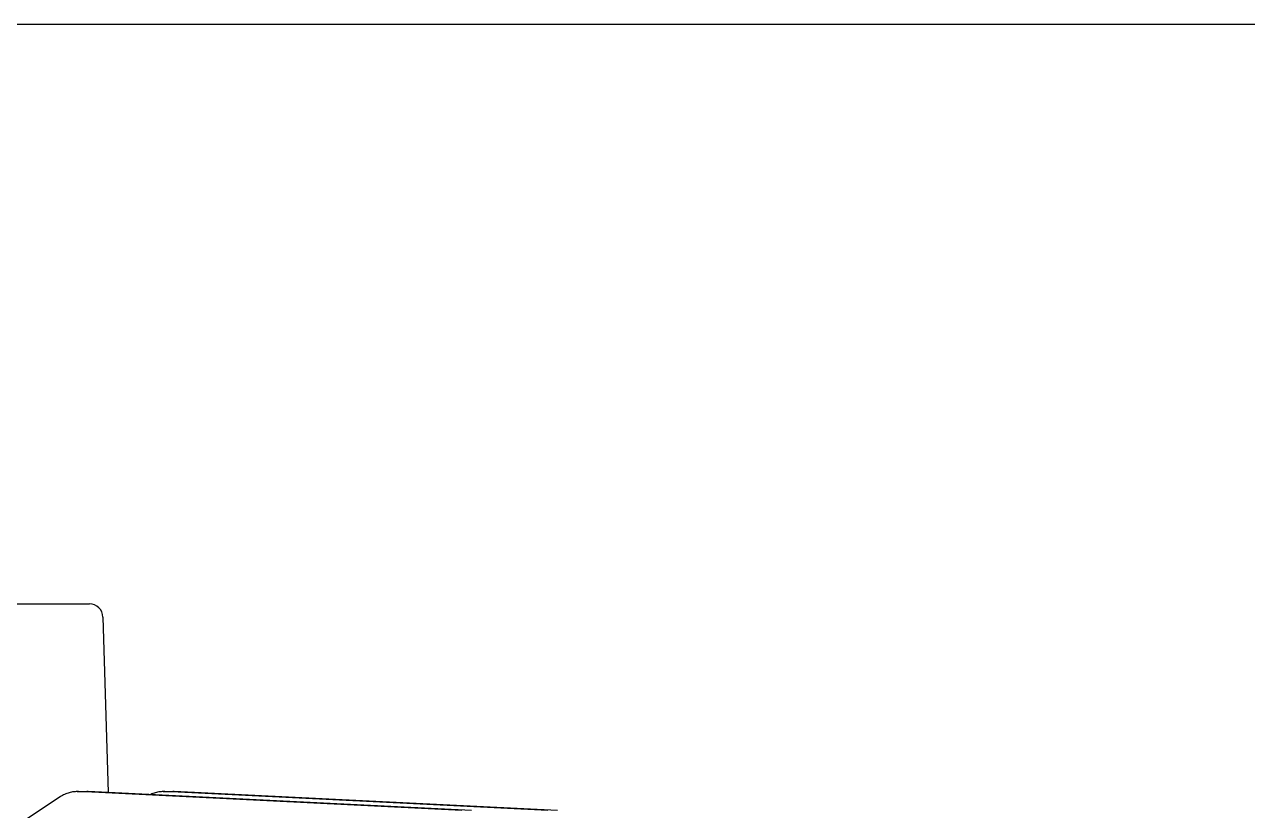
# Model space of a CAD drawing. Header units: millimetres. Extents: x 17891 to 32328, y 18593 to 29476.
# Drawn here: x 18238.24 to 18256.03, y 18987.69 to 18999.12 of the extents above; entities that cross this region are included whole.
import ezdxf

# ---------------------------------------------------------------- set-up
doc = ezdxf.new("R2010")
doc.units = ezdxf.units.MM
doc.header["$LTSCALE"] = 5
doc.layers.add('UNIT', color=6, linetype='Continuous')
doc.styles.add('SUBMITTAL', font='romans.shx', dxfattribs={"width": 0.75})
doc.dimstyles.new('SUBMITTAL', dxfattribs={"dimtxt": 0.09375, "dimasz": 0.09375, "dimexe": 0.03125, "dimexo": 0.0625, "dimgap": 0.0625, "dimtad": 0, "dimdec": 4, "dimzin": 4, "dimdsep": 46, "dimlunit": 4, "dimtxsty": 'SUBMITTAL', "dimcen": 0.09375, "dimclre": 6, "dimadec": 0, "dimazin": 0, "dimtfac": 1, "dimtdec": 0, "dimtofl": 0, "dimtmove": 0, "dimatfit": 3, "dimfxl": 0, "dimfrac": 2, "dimtolj": 1, "dimtzin": 4, "dimarcsym": 0})

msp = doc.modelspace()

# ---------------------------------------------------------------- linework, layer by layer
at = {"layer": 'UNIT'}
for p, q in [((18229.109, 18990.6942), (18239.1883, 18990.6942)), ((18239.3851, 18990.5034), (18239.463, 18987.9508)), ((18238.7636, 18987.8889), (18237.8267, 18987.2749)), ((18239.0098, 18987.9657), (18239.149, 18987.9657)), ((18244.6049, 18987.6907), (18239.0301, 18987.9653)), ((18244.7441, 18987.6907), (18239.1693, 18987.9653)), ((18240.2625, 18987.9657), (18240.4017, 18987.9657)), ((18245.8577, 18987.6907), (18240.2829, 18987.9653)), ((18245.9969, 18987.6907), (18240.4221, 18987.9653))]:
    msp.add_line(p, q, dxfattribs=at)
msp.add_arc((18239.1883, 18990.4974), 0.1969, 1.74849, 90, dxfattribs=at)
for points, knots in [([(18239.0301, 18987.9652), (18239.0073, 18987.9663), (18238.9842, 18987.9656), (18238.9614, 18987.9629), (18238.9386, 18987.9602), (18238.9159, 18987.9557), (18238.8935, 18987.9493), (18238.8712, 18987.9428), (18238.849, 18987.9346), (18238.8273, 18987.9245), (18238.8056, 18987.9144), (18238.7843, 18987.9025), (18238.7636, 18987.889)], [0, 0, 0, 0, 0.2503763, 0.2503763, 0.2503763, 0.5005641, 0.5005641, 0.5005641, 0.7507518, 0.7507518, 0.7507518, 1, 1, 1, 1]), ([(18240.2829, 18987.9652), (18240.26, 18987.9663), (18240.237, 18987.9656), (18240.2142, 18987.9629), (18240.1913, 18987.9602), (18240.1687, 18987.9557), (18240.1463, 18987.9493), (18240.1239, 18987.9428), (18240.1018, 18987.9346), (18240.08, 18987.9245), (18240.0774, 18987.9233), (18240.0749, 18987.9221), (18240.0723, 18987.9208)], [0, 0, 0, 0, 0.25037629, 0.25037629, 0.25037629, 0.50056405, 0.50056405, 0.50056405, 0.75075182, 0.75075182, 0.75075182, 0.78029111, 0.78029111, 0.78029111, 0.78029111])]:
    msp.add_open_spline(points, degree=3, knots=knots, dxfattribs=at)
for points in [[(18239.1673, 18987.9653), (18239.1612, 18987.9656), (18239.1551, 18987.9657), (18239.149, 18987.9657)], [(18240.42, 18987.9653), (18240.4139, 18987.9656), (18240.4078, 18987.9657), (18240.4017, 18987.9657)]]:
    msp.add_open_spline(points, degree=3, dxfattribs=at)

# ---------------------------------------------------------------- leaders
msp.add_leader([(18445.5453, 18980.8702), (18434.2138, 18999.1166), (18220.0241, 18999.1166)], dimstyle='SUBMITTAL', override={"dimscale": 36, "dimarcsym": 1}, dxfattribs=at)

doc.saveas('drawing.dxf')
